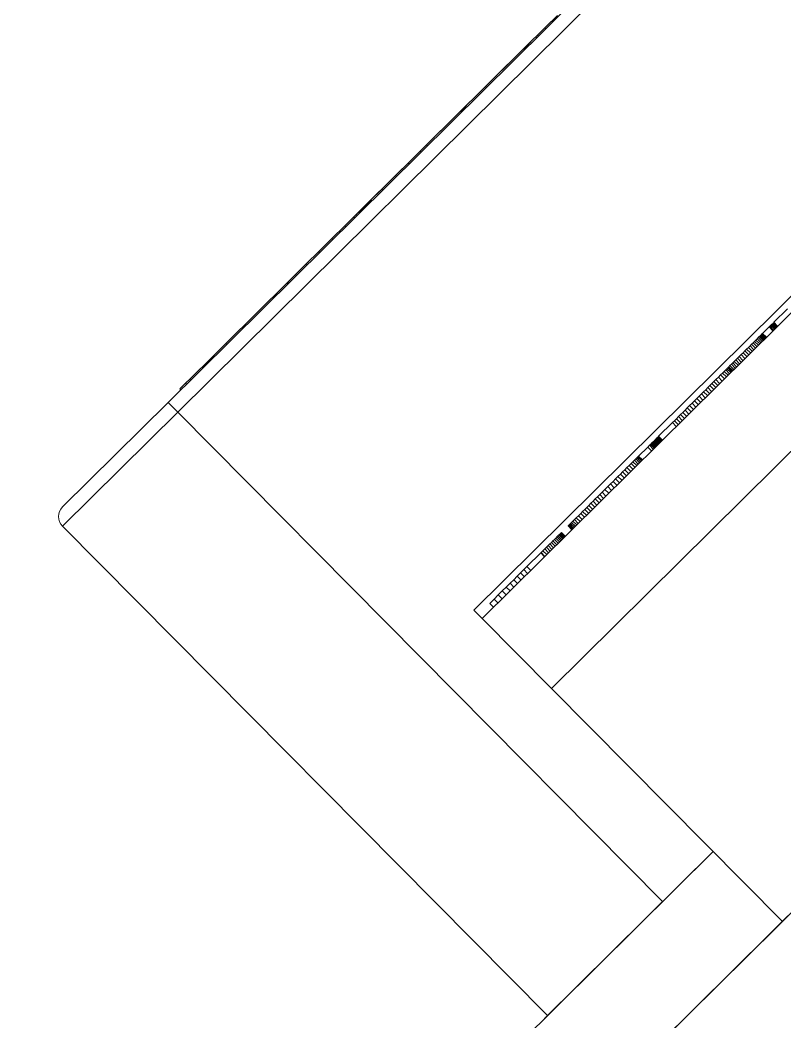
# Model space of a CAD drawing. Header units: millimetres. Extents: x 2822564 to 2991989, y -324396 to -253399.
# Drawn here: x 2848966.4 to 2848978.67, y -309392.16 to -309376.08 of the extents above; entities that cross this region are included whole.
import ezdxf

# ---------------------------------------------------------------- set-up
doc = ezdxf.new("R2010")
doc.units = ezdxf.units.MM
doc.linetypes.add('12017_XPLAN_GROUND$0$HIDDEN', pattern=[0.375, 0.25, -0.125])
doc.linetypes.add('DASHDOT', pattern=[1, 0.5, -0.25, 0, -0.25])
doc.layers.add('AX', color=1, linetype='DASHDOT')
doc.layers.add('coton tak bazo', color=191, linetype='Continuous', lineweight=5)
doc.layers.add('KATCHIN', color=253, linetype='12017_XPLAN_GROUND$0$HIDDEN', lineweight=5)

# ---------------------------------------------------------------- blocks, each defined once
blk = doc.blocks.new('fff')
at = {"layer": 'coton tak bazo', "ltscale": 0.1120639227964919}
blk.add_line((-1.441426594994471, 0.3937128938215074), (-1.579038543915736, 0.2574708206384605), dxfattribs=at)
at = {"layer": 'coton tak bazo', "ltscale": 0.1102462872203457}
blk.add_line((-1.577991139978116, 0.2585082380506123), (-1.442611108270971, 0.3925404155502197), dxfattribs=at)
at = {"layer": 'coton tak bazo', "ltscale": 0.02041657978036567}
for p, q in [((-1.529713482641017, 0.327325379976565), (-1.554784613697618, 0.3025038934083123)), ((-1.52953627451873, 0.327146332767438), (-1.554607405601276, 0.302324846664123)), ((-1.548929957298675, 0.2984736861616555), (-1.523858826216127, 0.3232951722649702))]:
    blk.add_line(p, q, dxfattribs=at)
at = {"layer": 'coton tak bazo', "ltscale": 0.0204167701825956}
blk.add_line((-1.547637745001516, 0.2971679930043856), (-1.522566365847708, 0.3219896972280591), dxfattribs=at)
at = {"layer": 'coton tak bazo', "ltscale": 0.01399995136000581}
blk.add_line((-1.531892958987356, 0.3156500070305504), (-1.549084380343328, 0.2986293190715901), dxfattribs=at)
at = {"layer": 'coton tak bazo', "ltscale": 0.0001924106414691785}
blk.add_line((-1.547764041669368, 0.3094898975468666), (-1.547527869976797, 0.3097239259472681), dxfattribs=at)
at = {"layer": 'coton tak bazo', "ltscale": 0.000997558013778841}
blk.add_line((-1.548867739019054, 0.3083977079615388), (-1.54764258464442, 0.3096103149029487), dxfattribs=at)
at = {"layer": 'coton tak bazo', "ltscale": 2.521237864548157e-05}
blk.add_line((-1.547931614346798, 0.3093240967323239), (-1.547900467678035, 0.3093545595435527), dxfattribs=at)
at = {"layer": 'coton tak bazo', "ltscale": 0.0001112082396898728}
blk.add_line((-1.547900467678035, 0.3093545595435527), (-1.547764041669368, 0.3094898975468666), dxfattribs=at)
at = {"layer": 'coton tak bazo', "ltscale": 1.452718660303468e-05}
for p, q in [((-1.547882688852541, 0.3093368379450119), (-1.547900467678035, 0.3093545595435527)), ((-1.547913835056366, 0.3093063751597285), (-1.547931614346798, 0.3093240967323239)), ((-1.550289138240009, 0.3069545823285427), (-1.550306917530441, 0.3069723039011378)), ((-1.550775401959908, 0.3064734062830535), (-1.550793181715277, 0.3064911278297033)), ((-1.551005822289163, 0.3062453136505672), (-1.551023601114657, 0.3062630352491078)), ((-1.551259438849143, 0.3059941887990624), (-1.551277218139575, 0.3060119103716574)), ((-1.551475414041249, 0.3057801159060112), (-1.551493193331681, 0.3057978374786066)), ((-1.552390876977243, 0.3048736531047219), (-1.552408655802737, 0.3048913747032626)), ((-1.552551954981507, 0.3047144419023422), (-1.552569733807001, 0.3047321635008827)), ((-1.552531262312576, 0.3047348331854726), (-1.552549042067946, 0.3047525547321224)), ((-1.554355692581522, 0.3029284972469479), (-1.55437347138107, 0.3029462183805507)), ((-1.554548471568848, 0.3027374570378535), (-1.55456625085928, 0.3027551786104488)), ((-1.554548471568848, 0.3027374570378535), (-1.55456625085928, 0.3027551786104488)), ((-1.554548471568848, 0.3027374570378535), (-1.55456625085928, 0.3027551786104488))]:
    blk.add_line(p, q, dxfattribs=at)
at = {"layer": 'coton tak bazo', "ltscale": 1.451591307864414e-05}
for p, q in [((-1.547746509546266, 0.3094719583707413), (-1.547764041669368, 0.3094898975468666)), ((-1.549948983514709, 0.3072914673539459), (-1.549966515172873, 0.3073094065560165)), ((-1.551192878573046, 0.3060597449553566), (-1.551210410231209, 0.3060776841574272)), ((-1.551309049496423, 0.3059452933699826), (-1.551326581154586, 0.3059632325720532)), ((-1.551716566005397, 0.3055412688542073), (-1.551734097663561, 0.3055592080562779)), ((-1.551961460570665, 0.3052986917373705), (-1.55197899176389, 0.3053166309653866)), ((-1.552192622427857, 0.3050699467592319), (-1.55221015408602, 0.3050878859613028)), ((-1.553691619348899, 0.303585793293292), (-1.553709151472001, 0.3036037324694172)), ((-1.554442696473523, 0.302842767049897), (-1.554460228131687, 0.3028607062519676))]:
    blk.add_line(p, q, dxfattribs=at)
at = {"layer": 'coton tak bazo', "ltscale": 0.000456850611527789}
blk.add_line((-1.548585976011455, 0.3086762193515972), (-1.548025112937911, 0.3092317773880479), dxfattribs=at)
at = {"layer": 'coton tak bazo', "ltscale": 0.000229270922237575}
blk.add_line((-1.548867739019054, 0.3083977079615388), (-1.548585976011455, 0.3086762193515972), dxfattribs=at)
at = {"layer": 'coton tak bazo', "ltscale": 0.0008949742382480695}
blk.add_line((-1.549966515172873, 0.3073094065560165), (-1.548867739019054, 0.3083977079615388), dxfattribs=at)
at = {"layer": 'coton tak bazo', "ltscale": 1.471751535328707e-05}
for p, q in [((-1.548849741634209, 0.3083797387826205), (-1.548867739019054, 0.3083977079615388)), ((-1.55007068814598, 0.3071708319034503), (-1.550088685065887, 0.3071888011083137)), ((-1.550529795430504, 0.3067161709746823), (-1.550547792350411, 0.3067341401795456)), ((-1.553942730978218, 0.3033373099204495), (-1.553960727433187, 0.3033552791512585))]:
    blk.add_line(p, q, dxfattribs=at)
at = {"layer": 'coton tak bazo', "ltscale": 4.91137643440427e-05}
blk.add_line((-1.549250574020524, 0.3080180223455655), (-1.549190449832766, 0.308077919800286), dxfattribs=at)
at = {"layer": 'coton tak bazo', "ltscale": 0.0001524701856579212}
blk.add_line((-1.549437848372874, 0.3078327007917397), (-1.549250574020524, 0.3080180223455655), dxfattribs=at)
at = {"layer": 'coton tak bazo', "ltscale": 0.0001629761046554655}
blk.add_line((-1.549638082120655, 0.3076346662052076), (-1.549437848372874, 0.3078327007917397), dxfattribs=at)
at = {"layer": 'coton tak bazo', "ltscale": 0.0001089121121788158}
blk.add_line((-1.549925626959299, 0.3073497537595447), (-1.549791952531794, 0.3074822317767355), dxfattribs=at)
at = {"layer": 'coton tak bazo', "ltscale": 0.0001234277118502051}
blk.add_line((-1.549791952531794, 0.3074822317767355), (-1.549640339883986, 0.307632242330075), dxfattribs=at)
at = {"layer": 'coton tak bazo', "ltscale": 0.0001100545119566962}
blk.add_line((-1.550088685065887, 0.3071888011083137), (-1.549953525800595, 0.3073225853154049), dxfattribs=at)
at = {"layer": 'coton tak bazo', "ltscale": 2.253579023398122e-05}
blk.add_line((-1.549953525800595, 0.3073225853154049), (-1.549925626959299, 0.3073497537595447), dxfattribs=at)
at = {"layer": 'coton tak bazo', "ltscale": 0.000177895105338867}
blk.add_line((-1.550306917530441, 0.3069723039011378), (-1.550088685065887, 0.3071888011083137), dxfattribs=at)
at = {"layer": 'coton tak bazo', "ltscale": 0.0001960283066916512}
blk.add_line((-1.550547792350411, 0.3067341401795456), (-1.550306917530441, 0.3069723039011378), dxfattribs=at)
at = {"layer": 'coton tak bazo', "ltscale": 0.0001998588304537585}
blk.add_line((-1.550793181715277, 0.3064911278297033), (-1.550547792350411, 0.3067341401795456), dxfattribs=at)
at = {"layer": 'coton tak bazo', "ltscale": 0.0001893417023678221}
blk.add_line((-1.550754520306421, 0.3065295160067956), (-1.550521873585495, 0.3067595667098965), dxfattribs=at)
at = {"layer": 'coton tak bazo', "ltscale": 8.828119414040815e-05}
blk.add_line((-1.550521873585495, 0.3067595667098965), (-1.55041362407913, 0.306867053842789), dxfattribs=at)
at = {"layer": 'coton tak bazo', "ltscale": 0.0001197988048120709}
blk.add_line((-1.551070242060414, 0.3062167517348903), (-1.550923113050779, 0.3063623794385524), dxfattribs=at)
at = {"layer": 'coton tak bazo', "ltscale": 0.0001876280479000132}
blk.add_line((-1.551023601114657, 0.3062630352491078), (-1.550793181715277, 0.3064911278297033), dxfattribs=at)
at = {"layer": 'coton tak bazo', "ltscale": 5.153372225229758e-06}
for p, q in [((-1.550923113050779, 0.3063623794385524), (-1.550916648845343, 0.3063685037630265)), ((-1.543706584625237, 0.3037865896969628), (-1.543713049295611, 0.3037804653465433))]:
    blk.add_line(p, q, dxfattribs=at)
at = {"layer": 'coton tak bazo', "ltscale": 0.0001322314061823013}
blk.add_line((-1.550916648845343, 0.3063685037630265), (-1.550754520306421, 0.3065295160067956), dxfattribs=at)
at = {"layer": 'coton tak bazo', "ltscale": 0.0001274487159448683}
blk.add_line((-1.551226617428161, 0.3060616762926938), (-1.551070242060414, 0.3062167517348903), dxfattribs=at)
at = {"layer": 'coton tak bazo', "ltscale": 0.0001522911285415358}
blk.add_line((-1.551210410231209, 0.3060776841574272), (-1.551023601114657, 0.3062630352491078), dxfattribs=at)
at = {"layer": 'coton tak bazo', "ltscale": 4.985336479758258e-05}
blk.add_line((-1.551326581154586, 0.3059632325720532), (-1.551265030274874, 0.3060235057969679), dxfattribs=at)
at = {"layer": 'coton tak bazo', "ltscale": 5.425459807605294e-05}
blk.add_line((-1.551277218139575, 0.3060119103716574), (-1.551210410231209, 0.3060776841574272), dxfattribs=at)
at = {"layer": 'coton tak bazo', "ltscale": 3.133861449972667e-05}
for p, q in [((-1.551265030274874, 0.3060235057969679), (-1.551226617428161, 0.3060616762926938)), ((-1.545270378858645, 0.3022388687168552), (-1.545308792170296, 0.3022006981951839))]:
    blk.add_line(p, q, dxfattribs=at)
at = {"layer": 'coton tak bazo', "ltscale": 0.0001962299331999638}
blk.add_line((-1.551734097663561, 0.3055592080562779), (-1.551493193331681, 0.3057978374786066), dxfattribs=at)
at = {"layer": 'coton tak bazo', "ltscale": 0.0001358602704013989}
blk.add_line((-1.551493193331681, 0.3057978374786066), (-1.551326581154586, 0.3059632325720532), dxfattribs=at)
at = {"layer": 'coton tak bazo', "ltscale": 0.000199478030359756}
blk.add_line((-1.55197899176389, 0.3053166309653866), (-1.551734097663561, 0.3055592080562779), dxfattribs=at)
at = {"layer": 'coton tak bazo', "ltscale": 0.0001881992600627753}
blk.add_line((-1.55221015408602, 0.3050878859613028), (-1.55197899176389, 0.3053166309653866), dxfattribs=at)
at = {"layer": 'coton tak bazo', "ltscale": 0.0001616432673177012}
blk.add_line((-1.552408655802737, 0.3048913747032626), (-1.55221015408602, 0.3050878859613028), dxfattribs=at)
at = {"layer": 'coton tak bazo', "ltscale": 0.0001142546409284941}
blk.add_line((-1.552549042067946, 0.3047525547321224), (-1.552408655802737, 0.3048913747032626), dxfattribs=at)
at = {"layer": 'coton tak bazo', "ltscale": 0.000928026411401924}
blk.add_line((-1.553709151472001, 0.3036037324694172), (-1.552569733807001, 0.3047321635008827), dxfattribs=at)
at = {"layer": 'coton tak bazo', "ltscale": 1.68117391581881e-05}
blk.add_line((-1.552569733807001, 0.3047321635008827), (-1.552549042067946, 0.3047525547321224), dxfattribs=at)
at = {"layer": 'coton tak bazo', "ltscale": 0.0002092111063105157}
blk.add_line((-1.54323575471181, 0.304252875588896), (-1.543492836237848, 0.3039987035635781), dxfattribs=at)
at = {"layer": 'coton tak bazo', "ltscale": 1.146949491758187e-05}
blk.add_line((-1.543565920724968, 0.3039260925593221), (-1.543579900161381, 0.3039120433079774), dxfattribs=at)
at = {"layer": 'coton tak bazo', "ltscale": 1.069646827149197e-05}
blk.add_line((-1.543552714188152, 0.3039390236604966), (-1.543565920724968, 0.3039260925593221), dxfattribs=at)
at = {"layer": 'coton tak bazo', "ltscale": 5.827535359508378e-05}
for p, q in [((-1.543495081172356, 0.3038545229127841), (-1.543565920724968, 0.3039260925593221)), ((-1.543447697820678, 0.3039014597544205), (-1.543518537812282, 0.3039730289100754)), ((-1.543437986252713, 0.3039108784200381), (-1.543508825314442, 0.3039824476275836)), ((-1.543662159076133, 0.3036891577961847), (-1.543732998628744, 0.3037607274427228)), ((-1.543635744607687, 0.30371502007637), (-1.543706584625237, 0.3037865896969628)), ((-1.543630764801047, 0.3037198387018271), (-1.543701604792652, 0.3037914078574818)), ((-1.543509060169777, 0.3038404741523226), (-1.543579900161381, 0.3039120433079774)), ((-1.543835731188138, 0.3035172030933677), (-1.543906570714805, 0.3035887722749681)), ((-1.543755440037771, 0.3035965908196404), (-1.543826279590383, 0.3036681604661785)), ((-1.543731748129463, 0.3036200592534315), (-1.543802587656129, 0.3036916284350318)), ((-1.543691849024202, 0.303659535551956), (-1.54376268950669, 0.3037311051466032)), ((-1.543995571960936, 0.3033590799864747), (-1.544066411487602, 0.3034306491680747)), ((-1.543895825838041, 0.3034577708744456), (-1.543966665829646, 0.3035293400301006)), ((-1.544213032016776, 0.3031437013684615), (-1.54428387200838, 0.3032152705241163)), ((-1.544129740697156, 0.3032261662972857), (-1.544200580223822, 0.3032977354788859)), ((-1.544296600506519, 0.3030605535743635), (-1.544367440963061, 0.3031321227040727)), ((-1.544279621339845, 0.3030776795373763), (-1.544350460866512, 0.3031492487189765)), ((-1.544260167297194, 0.303096982647184), (-1.544331007288798, 0.3031685518028386)), ((-1.544575393347658, 0.3027846541251128), (-1.544646233339262, 0.3028562232807676)), ((-1.544502061693208, 0.3028574827328987), (-1.544572901684812, 0.3029290518885533)), ((-1.54445566928365, 0.3029035481008119), (-1.544526508836262, 0.3029751177473501)), ((-1.544772874997446, 0.3025894786207731), (-1.544843714989051, 0.3026610477764279)), ((-1.544731739616542, 0.3026300434278313), (-1.544802579608147, 0.302701612583486)), ((-1.544652190433104, 0.3027087783175683), (-1.544723030424708, 0.3027803474732231)), ((-1.545077369438964, 0.302287904982958), (-1.545148208991576, 0.3023594746294961)), ((-1.545312026704, 0.3020556470783788), (-1.545382865791674, 0.3021272167508625)), ((-1.545275375426207, 0.3020918290098143), (-1.545346215443756, 0.302163398630407)), ((-1.545569137767894, 0.3018010098172622), (-1.545639977785443, 0.3018725794378549)), ((-1.545739462543316, 0.3016323499205269), (-1.54581030253492, 0.3017039190761814)), ((-1.545715770609063, 0.30165581788938), (-1.545786610161674, 0.3017273875359181)), ((-1.545708533968967, 0.3016630603380787), (-1.545779373960571, 0.3017346294937334)), ((-1.545695079799883, 0.3016762090687289), (-1.545765919817433, 0.3017477786893213)), ((-1.545683110468587, 0.3016880516094785), (-1.545753950021199, 0.3017596212560167)), ((-1.545672873194301, 0.3016983712866741), (-1.545743713211851, 0.3017699409072668)), ((-1.545663408328729, 0.301707572374707), (-1.545734248811217, 0.3017791419693542)), ((-1.545653695856834, 0.3017169915571531), (-1.545724536313377, 0.3017885606868624)), ((-1.545612530447192, 0.3017580211610172), (-1.545683369973858, 0.3018295903426175)), ((-1.545590324771486, 0.3017801833270719), (-1.545661163833214, 0.3018517525346173)), ((-1.545941953563545, 0.3014318910198697), (-1.546012793555149, 0.3015034601755244)), ((-1.545771628788123, 0.3016005509166052), (-1.545842468314789, 0.3016721200982054)), ((-1.546081845003209, 0.3012935058167971), (-1.546152684529876, 0.3013650749983973)), ((-1.545976872345337, 0.301397232442872), (-1.546047712362886, 0.3014688020634646)), ((-1.54628309835298, 0.30109413550251), (-1.546353938344585, 0.3011657046581648)), ((-1.546240695737817, 0.3011362536667985), (-1.546311535264484, 0.3012078228483986)), ((-1.546199807963236, 0.3011766003794433), (-1.546270647024965, 0.301248169586989)), ((-1.546160403657574, 0.301215641444962), (-1.546231243675124, 0.3012872110655548)), ((-1.546518280885346, 0.3008609770772361), (-1.546589121367833, 0.3009325466718834)), ((-1.54670926739703, 0.3006723912110049), (-1.546780106949642, 0.3007439608575432)), ((-1.547065876951551, 0.3003192806913929), (-1.547136716943155, 0.3003908498470477)), ((-1.546948192556461, 0.3004355031856365), (-1.547019031618189, 0.3005070723931823)), ((-1.547240686734014, 0.3001462374022058), (-1.547311526286626, 0.3002178070487439)), ((-1.54722624252674, 0.3001602570897504), (-1.547297082053407, 0.3002318262713506)), ((-1.547192314222131, 0.3001940442189702), (-1.54726315423968, 0.3002656138395629)), ((-1.547167879881956, 0.3002181655152424), (-1.54723871987356, 0.300289734670897)), ((-1.547138713341464, 0.300246887342558), (-1.547209553333068, 0.3003184564982129)), ((-1.547104785527738, 0.3002806749107703), (-1.547175625519342, 0.3003522440664251)), ((-1.547446177458558, 0.2999427013249427), (-1.547517017941046, 0.3000142709195899)), ((-1.547393073237241, 0.2999951091117432), (-1.54746391229897, 0.3000666783192889)), ((-1.547598533984938, 0.2997920387611617), (-1.547669373511604, 0.2998636079427618)), ((-1.547569120277116, 0.2998209781920076), (-1.547639959803782, 0.2998925473736077)), ((-1.547540943774813, 0.2998488290624288), (-1.54761178330148, 0.2999203982440289)), ((-1.547488829126748, 0.2999003659182803), (-1.547559668188477, 0.2999719351258259)), ((-1.547767621063957, 0.2996244669858584), (-1.547838461055561, 0.2996960361415132)), ((-1.547692556913504, 0.2996988189480817), (-1.547763396905109, 0.2997703881037365)), ((-1.547660143010484, 0.2997308351165411), (-1.547730983028034, 0.2998024047371337)), ((-1.548082599482153, 0.2993123560932627), (-1.548153439473757, 0.2993839252489177)), ((-1.548410508661855, 0.2989879968869303), (-1.548481348188522, 0.2990595660685306)), ((-1.54855964640774, 0.2988401630154476), (-1.548630485960352, 0.2989117326619858))]:
    blk.add_line(p, q, dxfattribs=at)
at = {"layer": 'coton tak bazo', "ltscale": 1.013769704125848e-05}
blk.add_line((-1.543540467712679, 0.3039515495314583), (-1.543552714188152, 0.3039390236604966), dxfattribs=at)
at = {"layer": 'coton tak bazo', "ltscale": 5.809653688349658e-05}
for p, q in [((-1.543481844193755, 0.3038679197665856), (-1.543552714188152, 0.3039390236604966)), ((-1.545677852561949, 0.3016935531521002), (-1.545748722556346, 0.3017646570460113))]:
    blk.add_line(p, q, dxfattribs=at)
at = {"layer": 'coton tak bazo', "ltscale": 9.353790157500633e-06}
blk.add_line((-1.543528775112514, 0.3039627096978178), (-1.543540467712679, 0.3039515495314583), dxfattribs=at)
at = {"layer": 'coton tak bazo', "ltscale": 5.846575824483399e-05}
for p, q in [((-1.543469409161723, 0.3038797327954261), (-1.543540467712679, 0.3039515495314583)), ((-1.54342926335407, 0.303919426671535), (-1.543500321440088, 0.3039912434335128)), ((-1.543421779081706, 0.3039268867497094), (-1.543492836237848, 0.3039987035635781)), ((-1.54367564324801, 0.303675543803791), (-1.543746699939213, 0.3037473606436049)), ((-1.543650713643298, 0.303700100359014), (-1.543721771264378, 0.3037719171469371)), ((-1.543641991209593, 0.3037086485845657), (-1.543713049295611, 0.3037804653465433)), ((-1.543865174433815, 0.3034877984267237), (-1.543936232519833, 0.3035596151887012)), ((-1.543960930323322, 0.3033930552332607), (-1.544031987970348, 0.3034648724861216)), ((-1.543927527311988, 0.3034259423067236), (-1.543998584468129, 0.3034977591205921)), ((-1.544158441510966, 0.3031974144931225), (-1.544229499622929, 0.3032692317200382)), ((-1.544414038173271, 0.3029445481927665), (-1.544485096259289, 0.303016364954744)), ((-1.544318777083363, 0.3030388561532239), (-1.544389835195326, 0.3031106733801395)), ((-1.544267186772751, 0.3030894925402714), (-1.544338244393831, 0.3031613093281943)), ((-1.54469159380889, 0.3026697373039404), (-1.544762650965031, 0.3027415541178088)), ((-1.544990859855678, 0.3023731995080109), (-1.545061917476758, 0.3024450162959338)), ((-1.544857186383995, 0.3025056779382487), (-1.544928244005075, 0.3025774947261717)), ((-1.54519932121162, 0.3021670514639944), (-1.545270378858645, 0.3022388687168552)), ((-1.545159670229511, 0.3022063105720356), (-1.545230728315529, 0.3022781273340134)), ((-1.54511902962226, 0.3022464396811505), (-1.545190087734223, 0.3023182569080659)), ((-1.545237734549216, 0.3021288814072609), (-1.545308792170296, 0.3022006981951839)), ((-1.545723255811302, 0.3016483577593149), (-1.545794312967444, 0.3017201745731832)), ((-1.545688862735832, 0.3016821153247347), (-1.545759919427036, 0.3017539321645485)), ((-1.545601333576501, 0.3017687460424801), (-1.545672390732643, 0.3018405628563485)), ((-1.545950457902837, 0.3014230951879953), (-1.546021515988855, 0.3014949119499728)), ((-1.545943963668663, 0.3014296843092749), (-1.546015020824805, 0.3015015011231433)), ((-1.546049184423742, 0.301325740027779), (-1.546120241114946, 0.3013975568675932)), ((-1.546020294588435, 0.3013537790157663), (-1.546091352674453, 0.3014255957777441)), ((-1.546468145900613, 0.3009107729751198), (-1.546539203521693, 0.3009825897630432)), ((-1.546666646687454, 0.3007142617689709), (-1.546737703869542, 0.3007860790477771)), ((-1.546569900759758, 0.3008098759193281), (-1.546640958380837, 0.3008816927072514)), ((-1.546871642638345, 0.3005111613896511), (-1.546942699794487, 0.3005829782035195)), ((-1.546832239727497, 0.3005502023773335), (-1.546903296883639, 0.3006220191912021)), ((-1.546791846752514, 0.3005901138569728), (-1.546862903443718, 0.3006619306967865)), ((-1.547021771378241, 0.3003624569743207), (-1.547092828069445, 0.3004342738141348)), ((-1.546985584871308, 0.3003986684695565), (-1.547056642492387, 0.3004704852574792)), ((-1.546910303582264, 0.3004727732385041), (-1.546981361203344, 0.300544590026427)), ((-1.547253180867701, 0.3001334943667064), (-1.547324238023843, 0.300205311180575)), ((-1.547235737369159, 0.3001505902750359), (-1.547306794551247, 0.3002224075538422)), ((-1.547211550661252, 0.3001744939418323), (-1.547282607817395, 0.300246310755701)), ((-1.547465909162216, 0.2999227157888538), (-1.547536966344303, 0.2999945330676601)), ((-1.547428981179237, 0.2999595805596176), (-1.547500038335379, 0.3000313973734861)), ((-1.547402319078524, 0.2999856604692784), (-1.547473377164542, 0.300057477231256)), ((-1.547386360469661, 0.3000014511175834), (-1.547457418090741, 0.3000732679055065)), ((-1.547382588304741, 0.3000056459534765), (-1.547453644995946, 0.3000774627932903)), ((-1.547381103466953, 0.3000069521433764), (-1.547452160623095, 0.3000787689572449)), ((-1.547628719636537, 0.2997619807670985), (-1.547699776792678, 0.299833797580967)), ((-1.547513787339439, 0.2998753441791496), (-1.547584844960519, 0.2999471609670725)), ((-1.548024732566843, 0.2993698292338585), (-1.548095790187922, 0.2994416460217814)), ((-1.548206037048418, 0.2991901967974463), (-1.548277094669497, 0.2992620135853691)), ((-1.548142942229262, 0.29925270621892), (-1.548213999850342, 0.2993245230068428))]:
    blk.add_line(p, q, dxfattribs=at)
at = {"layer": 'coton tak bazo', "ltscale": 8.411818340759256e-06}
blk.add_line((-1.543518537812282, 0.3039730289100754), (-1.543528775112514, 0.3039627096978178), dxfattribs=at)
at = {"layer": 'coton tak bazo', "ltscale": 5.808495111211556e-05}
for p, q in [((-1.543458152724439, 0.3038913877094932), (-1.543528775112514, 0.3039627096978178)), ((-1.543780863977143, 0.3035715990573572), (-1.543851486365217, 0.3036429210456816)), ((-1.544068378812994, 0.3032871518734382), (-1.544139000736131, 0.3033584738877082)), ((-1.544345686325461, 0.3030125581750952), (-1.544416309204419, 0.303083880602412)), ((-1.54425766283147, 0.303099624099901), (-1.544328284754606, 0.3031709461141709)), ((-1.544613281856917, 0.3027473840981907), (-1.544683904244991, 0.3028187060865152)), ((-1.544814753275156, 0.3025482609252884), (-1.544885375198292, 0.3026195829395583)), ((-1.5449005490605, 0.3024631545437474), (-1.544971171887566, 0.3025344760411883)), ((-1.545034718235712, 0.302330240363675), (-1.545105341088724, 0.3024015623260541)), ((-1.545701791637587, 0.3016698671147793), (-1.545772414025661, 0.3017411891031038)), ((-1.545623480150552, 0.3017475138830841), (-1.545694102073689, 0.3018188358973541)), ((-1.54599679121074, 0.3013779598267408), (-1.546067413572868, 0.3014492813501272)), ((-1.547258131136486, 0.3001291409770479), (-1.547328753524561, 0.3002004629653724)), ((-1.547725960389777, 0.2996659318486733), (-1.547796582751906, 0.2997372533720597)), ((-1.548271606330505, 0.2991255111849995), (-1.548342228692633, 0.2991968327083858)), ((-1.54863817552425, 0.2987627638794109), (-1.548708797912324, 0.2988340858677356))]:
    blk.add_line(p, q, dxfattribs=at)
at = {"layer": 'coton tak bazo', "ltscale": 7.829428005895154e-06}
for p, q in [((-1.543508825314442, 0.3039824476275836), (-1.543518537812282, 0.3039730289100754)), ((-1.545724536313377, 0.3017885606868624), (-1.545734248811217, 0.3017791419693542)), ((-1.547297082053407, 0.3002318262713506), (-1.547306794551247, 0.3002224075538422))]:
    blk.add_line(p, q, dxfattribs=at)
at = {"layer": 'coton tak bazo', "ltscale": 7.080349423702463e-06}
blk.add_line((-1.543500321440088, 0.3039912434335128), (-1.543508825314442, 0.3039824476275836), dxfattribs=at)
at = {"layer": 'coton tak bazo', "ltscale": 6.305799581457725e-06}
blk.add_line((-1.543492589535456, 0.3039989211411624), (-1.543500321440088, 0.3039912434335128), dxfattribs=at)
at = {"layer": 'coton tak bazo', "ltscale": 1.319521374239195e-05}
blk.add_line((-1.543746699939213, 0.3037473606436049), (-1.54376268950669, 0.3037311051466032), dxfattribs=at)
at = {"layer": 'coton tak bazo', "ltscale": 1.107741058023957e-05}
blk.add_line((-1.543732998628744, 0.3037607274427228), (-1.543746699939213, 0.3037473606436049), dxfattribs=at)
at = {"layer": 'coton tak bazo', "ltscale": 9.173137402657355e-06}
for p, q in [((-1.543721771264378, 0.3037719171469371), (-1.543732998628744, 0.3037607274427228)), ((-1.545649936959731, 0.3018629426778241), (-1.545661163833214, 0.3018517525346173)), ((-1.545661163833214, 0.3018517525346173), (-1.545672390732643, 0.3018405628563485))]:
    blk.add_line(p, q, dxfattribs=at)
at = {"layer": 'coton tak bazo', "ltscale": 7.067492413959085e-06}
blk.add_line((-1.543713049295611, 0.3037804653465433), (-1.543721771264378, 0.3037719171469371), dxfattribs=at)
at = {"layer": 'coton tak bazo', "ltscale": 2.867373729395468e-06}
blk.add_line((-1.543703090095378, 0.3037901016416363), (-1.543706584625237, 0.3037865896969628), dxfattribs=at)
at = {"layer": 'coton tak bazo', "ltscale": 1.1444091796875e-06}
for p, q in [((-1.543701604792652, 0.3037914078574818), (-1.543703090095378, 0.3037901016416363)), ((-1.547452160623095, 0.3000787689572449), (-1.547453644995946, 0.3000774627932903))]:
    blk.add_line(p, q, dxfattribs=at)
at = {"layer": 'coton tak bazo', "ltscale": 5.828690151990126e-05}
for p, q in [((-1.543632002936444, 0.3037187500895117), (-1.543703090095378, 0.3037901016416363)), ((-1.544186339887324, 0.3031702460749282), (-1.544257427537142, 0.3032415980660452)), ((-1.544377139728147, 0.302980947727732), (-1.544448226887082, 0.3030522992798567)), ((-1.544946199942122, 0.3024177415214864), (-1.545017287101056, 0.302489093073611)), ((-1.545961408071135, 0.3014125878841167), (-1.546032495230069, 0.3014839394362414)), ((-1.546326986761753, 0.3010507115613684), (-1.546398073920688, 0.3011220631134931)), ((-1.546623254473094, 0.3007572503992706), (-1.546694341193037, 0.3008286024422785)), ((-1.548339681447184, 0.299058183577061), (-1.548410768141181, 0.2991295351551313)), ((-1.548718991916001, 0.2986824751675056), (-1.54879007956582, 0.2987538271586228))]:
    blk.add_line(p, q, dxfattribs=at)
at = {"layer": 'coton tak bazo', "ltscale": 9.916782275973623e-05}
blk.add_line((-1.543579900161381, 0.3039120433079774), (-1.543701604792652, 0.3037914078574818), dxfattribs=at)
at = {"layer": 'coton tak bazo', "ltscale": 0.0002046190421099597}
blk.add_line((-1.553960727433187, 0.3033552791512585), (-1.553709151472001, 0.3036037324694172), dxfattribs=at)
at = {"layer": 'coton tak bazo', "ltscale": 2.484243798090353e-05}
blk.add_line((-1.543936232519833, 0.3035596151887012), (-1.543966665829646, 0.3035293400301006), dxfattribs=at)
at = {"layer": 'coton tak bazo', "ltscale": 2.406965153527062e-05}
blk.add_line((-1.543906570714805, 0.3035887722749681), (-1.543936232519833, 0.3035596151887012), dxfattribs=at)
at = {"layer": 'coton tak bazo', "ltscale": 2.29270922237575e-05}
for p, q in [((-1.543878395168323, 0.3036166235584363), (-1.543906570714805, 0.3035887722749681)), ((-1.54761178330148, 0.2999203982440289), (-1.547639959803782, 0.2998925473736077))]:
    blk.add_line(p, q, dxfattribs=at)
at = {"layer": 'coton tak bazo', "ltscale": 2.177386961796621e-05}
blk.add_line((-1.543851486365217, 0.3036429210456816), (-1.543878395168323, 0.3036166235584363), dxfattribs=at)
at = {"layer": 'coton tak bazo', "ltscale": 5.845486801422865e-05}
for p, q in [((-1.543807584714574, 0.3035445891669832), (-1.543878395168323, 0.3036166235584363)), ((-1.544031262738395, 0.3033233037761354), (-1.544102072727206, 0.3033953381935339)), ((-1.544538247709258, 0.3028212707986704), (-1.544609057724015, 0.3028933056810069)), ((-1.54611902110934, 0.3012564238555504), (-1.546189831098151, 0.3013284582729487)), ((-1.546372637178437, 0.301005298565053), (-1.546443447658131, 0.3010773334214439))]:
    blk.add_line(p, q, dxfattribs=at)
at = {"layer": 'coton tak bazo', "ltscale": 2.064258844415236e-05}
blk.add_line((-1.543826279590383, 0.3036681604661785), (-1.543851486365217, 0.3036429210456816), dxfattribs=at)
at = {"layer": 'coton tak bazo', "ltscale": 1.929818360576919e-05}
blk.add_line((-1.543802587656129, 0.3036916284350318), (-1.543826279590383, 0.3036681604661785), dxfattribs=at)
at = {"layer": 'coton tak bazo', "ltscale": 1.738305265817939e-05}
blk.add_line((-1.543781153485207, 0.3037126725287522), (-1.543802587656129, 0.3036916284350318), dxfattribs=at)
at = {"layer": 'coton tak bazo', "ltscale": 1.509820360348763e-05}
blk.add_line((-1.54376268950669, 0.3037311051466032), (-1.543781153485207, 0.3037126725287522), dxfattribs=at)
at = {"layer": 'coton tak bazo', "ltscale": 5.826442777586991e-05}
for p, q in [((-1.543710561125871, 0.3036408857436219), (-1.543781153485207, 0.3037126725287522)), ((-1.544099585022404, 0.3032557585646671), (-1.54417017647781, 0.303327545866626)), ((-1.546751176168415, 0.300630708692769), (-1.546821768062814, 0.3007024955038448)), ((-1.547414506478287, 0.2999740650699134), (-1.547485098863569, 0.3000458523199815))]:
    blk.add_line(p, q, dxfattribs=at)
at = {"layer": 'coton tak bazo', "ltscale": 2.541358647698101e-05}
blk.add_line((-1.544139000736131, 0.3033584738877082), (-1.54417017647781, 0.303327545866626), dxfattribs=at)
at = {"layer": 'coton tak bazo', "ltscale": 3.019640720697525e-05}
blk.add_line((-1.544102072727206, 0.3033953381935339), (-1.544139000736131, 0.3033584738877082), dxfattribs=at)
at = {"layer": 'coton tak bazo', "ltscale": 2.904247555605778e-05}
blk.add_line((-1.544066411487602, 0.3034306491680747), (-1.544102072727206, 0.3033953381935339), dxfattribs=at)
at = {"layer": 'coton tak bazo', "ltscale": 2.809052515098628e-05}
blk.add_line((-1.544031987970348, 0.3034648724861216), (-1.544066411487602, 0.3034306491680747), dxfattribs=at)
at = {"layer": 'coton tak bazo', "ltscale": 2.712729903802647e-05}
blk.add_line((-1.543998584468129, 0.3034977591205921), (-1.544031987970348, 0.3034648724861216), dxfattribs=at)
at = {"layer": 'coton tak bazo', "ltscale": 2.598478144214844e-05}
for p, q in [((-1.543966665829646, 0.3035293400301006), (-1.543998584468129, 0.3034977591205921)), ((-1.544416309204419, 0.303083880602412), (-1.544448226887082, 0.3030522992798567))]:
    blk.add_line(p, q, dxfattribs=at)
at = {"layer": 'coton tak bazo', "ltscale": 0.0003362902298490914}
blk.add_line((-1.55437347138107, 0.3029462183805507), (-1.553960727433187, 0.3033552791512585), dxfattribs=at)
at = {"layer": 'coton tak bazo', "ltscale": 1.967899499504263e-05}
blk.add_line((-1.544309790747351, 0.3031898435288274), (-1.544333977455258, 0.3031659398620308), dxfattribs=at)
at = {"layer": 'coton tak bazo', "ltscale": 2.101202293994203e-05}
blk.add_line((-1.54428387200838, 0.3032152705241163), (-1.544309790747351, 0.3031898435288274), dxfattribs=at)
at = {"layer": 'coton tak bazo', "ltscale": 5.847726856909442e-05}
for p, q in [((-1.544238485958941, 0.3031182443444345), (-1.544309790747351, 0.3031898435288274)), ((-1.545578631706383, 0.3017913435193765), (-1.545649936959731, 0.3018629426778241)), ((-1.545643707118747, 0.3017270930880445), (-1.545715011907157, 0.3017986922724375)), ((-1.545633498891432, 0.3017369470904492), (-1.54570480414478, 0.3018085462488965)), ((-1.546419524826586, 0.3009587974732505), (-1.546490830079934, 0.3010303966316982)), ((-1.54776016676844, 0.2996314613373509), (-1.54783147155685, 0.299703060521744)), ((-1.548483592219098, 0.2989153859345656), (-1.548554897472446, 0.298986985093013))]:
    blk.add_line(p, q, dxfattribs=at)
at = {"layer": 'coton tak bazo', "ltscale": 2.159435397257848e-05}
blk.add_line((-1.544257427537142, 0.3032415980660452), (-1.54428387200838, 0.3032152705241163), dxfattribs=at)
at = {"layer": 'coton tak bazo', "ltscale": 2.273668376187988e-05}
blk.add_line((-1.544229499622929, 0.3032692317200382), (-1.544257427537142, 0.3032415980660452), dxfattribs=at)
at = {"layer": 'coton tak bazo', "ltscale": 2.349834937480461e-05}
blk.add_line((-1.544200580223822, 0.3032977354788859), (-1.544229499622929, 0.3032692317200382), dxfattribs=at)
at = {"layer": 'coton tak bazo', "ltscale": 2.464099557452188e-05}
for p, q in [((-1.54417017647781, 0.303327545866626), (-1.544200580223822, 0.3032977354788859)), ((-1.547669373511604, 0.2998636079427618), (-1.547699776792678, 0.299833797580967))]:
    blk.add_line(p, q, dxfattribs=at)
at = {"layer": 'coton tak bazo', "ltscale": 3.382520265763893e-05}
for p, q in [((-1.544485096259289, 0.303016364954744), (-1.544526508836262, 0.3029751177473501)), ((-1.546189831098151, 0.3013284582729487), (-1.546231243675124, 0.3012872110655548))]:
    blk.add_line(p, q, dxfattribs=at)
at = {"layer": 'coton tak bazo', "ltscale": 2.979373808252966e-05}
blk.add_line((-1.544448226887082, 0.3030522992798567), (-1.544485096259289, 0.303016364954744), dxfattribs=at)
at = {"layer": 'coton tak bazo', "ltscale": 2.179724827142586e-05}
blk.add_line((-1.544389835195326, 0.3031106733801395), (-1.544416309204419, 0.303083880602412), dxfattribs=at)
at = {"layer": 'coton tak bazo', "ltscale": 1.794530256094219e-05}
blk.add_line((-1.544367440963061, 0.3031321227040727), (-1.544389835195326, 0.3031106733801395), dxfattribs=at)
at = {"layer": 'coton tak bazo', "ltscale": 1.395626688379419e-05}
for p, q in [((-1.544350460866512, 0.3031492487189765), (-1.544367440963061, 0.3031321227040727)), ((-1.547500038335379, 0.3000313973734861), (-1.547517017941046, 0.3000142709195899))]:
    blk.add_line(p, q, dxfattribs=at)
at = {"layer": 'coton tak bazo', "ltscale": 9.934705080494246e-06}
blk.add_line((-1.544338244393831, 0.3031613093281943), (-1.544350460866512, 0.3031492487189765), dxfattribs=at)
at = {"layer": 'coton tak bazo', "ltscale": 5.925073458484294e-06}
for p, q in [((-1.544331007288798, 0.3031685518028386), (-1.544338244393831, 0.3031613093281943)), ((-1.545779373960571, 0.3017346294937334), (-1.545786610161674, 0.3017273875359181))]:
    blk.add_line(p, q, dxfattribs=at)
at = {"layer": 'coton tak bazo', "ltscale": 2.09808349609375e-06}
blk.add_line((-1.544328284754606, 0.3031709461141709), (-1.544331007288798, 0.3031685518028386), dxfattribs=at)
at = {"layer": 'coton tak bazo', "ltscale": 8.656778664198613e-05}
blk.add_line((-1.55456625085928, 0.3027551786104488), (-1.554460228131687, 0.3028607062519676), dxfattribs=at)
at = {"layer": 'coton tak bazo', "ltscale": 7.049504812441383e-05}
blk.add_line((-1.554460228131687, 0.3028607062519676), (-1.55437347138107, 0.3029462183805507), dxfattribs=at)
at = {"layer": 'coton tak bazo', "ltscale": 3.170848786864389e-05}
blk.add_line((-1.544683904244991, 0.3028187060865152), (-1.544723030424708, 0.3027803474732231), dxfattribs=at)
at = {"layer": 'coton tak bazo', "ltscale": 3.076749039803758e-05}
for p, q in [((-1.544646233339262, 0.3028562232807676), (-1.544683904244991, 0.3028187060865152)), ((-1.546981361203344, 0.300544590026427), (-1.547019031618189, 0.3005070723931823))]:
    blk.add_line(p, q, dxfattribs=at)
at = {"layer": 'coton tak bazo', "ltscale": 3.038676358265137e-05}
blk.add_line((-1.544609057724015, 0.3028933056810069), (-1.544646233339262, 0.3028562232807676), dxfattribs=at)
at = {"layer": 'coton tak bazo', "ltscale": 2.942328698027491e-05}
blk.add_line((-1.544572901684812, 0.3029290518885533), (-1.544609057724015, 0.3028933056810069), dxfattribs=at)
at = {"layer": 'coton tak bazo', "ltscale": 3.783479748874635e-05}
blk.add_line((-1.544526508836262, 0.3029751177473501), (-1.544572901684812, 0.3029290518885533), dxfattribs=at)
at = {"layer": 'coton tak bazo', "ltscale": 3.476610531635879e-05}
for p, q in [((-1.544885375198292, 0.3026195829395583), (-1.544928244005075, 0.3025774947261717)), ((-1.545105341088724, 0.3024015623260541), (-1.545148208991576, 0.3023594746294961))]:
    blk.add_line(p, q, dxfattribs=at)
at = {"layer": 'coton tak bazo', "ltscale": 3.401557231027459e-05}
for p, q in [((-1.544843714989051, 0.3026610477764279), (-1.544885375198292, 0.3026195829395583)), ((-1.546780106949642, 0.3007439608575432), (-1.546821768062814, 0.3007024955038448))]:
    blk.add_line(p, q, dxfattribs=at)
at = {"layer": 'coton tak bazo', "ltscale": 3.343305233565923e-05}
for p, q in [((-1.544802579608147, 0.302701612583486), (-1.544843714989051, 0.3026610477764279)), ((-1.546821768062814, 0.3007024955038448), (-1.546862903443718, 0.3006619306967865))]:
    blk.add_line(p, q, dxfattribs=at)
at = {"layer": 'coton tak bazo', "ltscale": 3.268307417208896e-05}
blk.add_line((-1.544762650965031, 0.3027415541178088), (-1.544802579608147, 0.302701612583486), dxfattribs=at)
at = {"layer": 'coton tak bazo', "ltscale": 3.20894048144759e-05}
blk.add_line((-1.544723030424708, 0.3027803474732231), (-1.544762650965031, 0.3027415541178088), dxfattribs=at)
at = {"layer": 'coton tak bazo', "ltscale": 0.001604213153441202}
blk.add_line((-1.554784613697618, 0.3025038934083123), (-1.556754440532089, 0.3005534540504392), dxfattribs=at)
at = {"layer": 'coton tak bazo', "ltscale": 0.0001457835858809261}
blk.add_line((-1.554784613697618, 0.3025038934083123), (-1.554607405601276, 0.302324846664123), dxfattribs=at)
at = {"layer": 'coton tak bazo', "ltscale": 3.555044075090576e-05}
blk.add_line((-1.545061917476758, 0.3024450162959338), (-1.545105341088724, 0.3024015623260541), dxfattribs=at)
at = {"layer": 'coton tak bazo', "ltscale": 3.630030721242851e-05}
blk.add_line((-1.545017287101056, 0.302489093073611), (-1.545061917476758, 0.3024450162959338), dxfattribs=at)
at = {"layer": 'coton tak bazo', "ltscale": 3.744286170806037e-05}
blk.add_line((-1.544971171887566, 0.3025344760411883), (-1.545017287101056, 0.302489093073611), dxfattribs=at)
at = {"layer": 'coton tak bazo', "ltscale": 3.51697710315433e-05}
blk.add_line((-1.544928244005075, 0.3025774947261717), (-1.544971171887566, 0.3025344760411883), dxfattribs=at)
at = {"layer": 'coton tak bazo', "ltscale": 0.001749996736193624}
blk.add_line((-1.554607405601276, 0.302324846664123), (-1.556756278689053, 0.3001971987709157), dxfattribs=at)
at = {"layer": 'coton tak bazo', "ltscale": 0.00743770723603345}
for p, q in [((-1.545565001053135, 0.2931914989136412), (-1.554607405601276, 0.302324846664123)), ((-1.547713874605849, 0.2910638509944882), (-1.556756278689053, 0.3001971987709157))]:
    blk.add_line(p, q, dxfattribs=at)
at = {"layer": 'coton tak bazo', "ltscale": 3.229057301908028e-05}
blk.add_line((-1.545230728315529, 0.3022781273340134), (-1.545270378858645, 0.3022388687168552), dxfattribs=at)
at = {"layer": 'coton tak bazo', "ltscale": 3.305221106040518e-05}
blk.add_line((-1.545190087734223, 0.3023182569080659), (-1.545230728315529, 0.3022781273340134), dxfattribs=at)
at = {"layer": 'coton tak bazo', "ltscale": 3.40043406647744e-05}
blk.add_line((-1.545148208991576, 0.3023594746294961), (-1.545190087734223, 0.3023182569080659), dxfattribs=at)
at = {"layer": 'coton tak bazo', "ltscale": 0.0002094127219439985}
blk.add_line((-1.545382865791674, 0.3021272167508625), (-1.545639977785443, 0.3018725794378549), dxfattribs=at)
at = {"layer": 'coton tak bazo', "ltscale": 2.980411524148274e-05}
blk.add_line((-1.545346215443756, 0.302163398630407), (-1.545382865791674, 0.3021272167508625), dxfattribs=at)
at = {"layer": 'coton tak bazo', "ltscale": 3.057712467552452e-05}
blk.add_line((-1.545308792170296, 0.3022006981951839), (-1.545346215443756, 0.302163398630407), dxfattribs=at)
at = {"layer": 'coton tak bazo', "ltscale": 9.734954952373387e-06}
blk.add_line((-1.545637750024905, 0.3018745380512435), (-1.545649936959731, 0.3018629426778241), dxfattribs=at)
at = {"layer": 'coton tak bazo', "ltscale": 2.617518956453959e-05}
blk.add_line((-1.54581030253492, 0.3017039190761814), (-1.545842468314789, 0.3016721200982054), dxfattribs=at)
at = {"layer": 'coton tak bazo', "ltscale": 6.686610467131845e-06}
blk.add_line((-1.545802075365752, 0.3017120320427824), (-1.54581030253492, 0.3017039190761814), dxfattribs=at)
at = {"layer": 'coton tak bazo', "ltscale": 6.510180727339177e-06}
blk.add_line((-1.545794312967444, 0.3017201745731832), (-1.545802075365752, 0.3017120320427824), dxfattribs=at)
at = {"layer": 'coton tak bazo', "ltscale": 6.106495129998063e-06}
blk.add_line((-1.545786610161674, 0.3017273875359181), (-1.545794312967444, 0.3017201745731832), dxfattribs=at)
at = {"layer": 'coton tak bazo', "ltscale": 5.53459859029652e-06}
blk.add_line((-1.545772414025661, 0.3017411891031038), (-1.545779373960571, 0.3017346294937334), dxfattribs=at)
at = {"layer": 'coton tak bazo', "ltscale": 5.354182757422714e-06}
for p, q in [((-1.545765919817433, 0.3017477786893213), (-1.545772414025661, 0.3017411891031038)), ((-1.546015020824805, 0.3015015011231433), (-1.546021515988855, 0.3014949119499728)), ((-1.547457418090741, 0.3000732679055065), (-1.54746391229897, 0.3000666783192889))]:
    blk.add_line(p, q, dxfattribs=at)
at = {"layer": 'coton tak bazo', "ltscale": 4.973756717836493e-06}
blk.add_line((-1.545759919427036, 0.3017539321645485), (-1.545765919817433, 0.3017477786893213), dxfattribs=at)
at = {"layer": 'coton tak bazo', "ltscale": 4.772184754637453e-06}
blk.add_line((-1.545753950021199, 0.3017596212560167), (-1.545759919427036, 0.3017539321645485), dxfattribs=at)
at = {"layer": 'coton tak bazo', "ltscale": 4.20049963866143e-06}
blk.add_line((-1.545748722556346, 0.3017646570460113), (-1.545753950021199, 0.3017596212560167), dxfattribs=at)
at = {"layer": 'coton tak bazo', "ltscale": 4.213470847010521e-06}
blk.add_line((-1.545743713211851, 0.3017699409072668), (-1.545748722556346, 0.3017646570460113), dxfattribs=at)
at = {"layer": 'coton tak bazo', "ltscale": 7.638925321388545e-06}
for p, q in [((-1.545734248811217, 0.3017791419693542), (-1.545743713211851, 0.3017699409072668)), ((-1.54746391229897, 0.3000666783192889), (-1.547473377164542, 0.300057477231256))]:
    blk.add_line(p, q, dxfattribs=at)
at = {"layer": 'coton tak bazo', "ltscale": 8.047112697497936e-06}
blk.add_line((-1.545715011907157, 0.3017986922724375), (-1.545724536313377, 0.3017885606868624), dxfattribs=at)
at = {"layer": 'coton tak bazo', "ltscale": 8.210465717327456e-06}
blk.add_line((-1.54570480414478, 0.3018085462488965), (-1.545715011907157, 0.3017986922724375), dxfattribs=at)
at = {"layer": 'coton tak bazo', "ltscale": 8.59154177059571e-06}
blk.add_line((-1.545694102073689, 0.3018188358973541), (-1.54570480414478, 0.3018085462488965), dxfattribs=at)
at = {"layer": 'coton tak bazo', "ltscale": 8.792442757885825e-06}
blk.add_line((-1.545683369973858, 0.3018295903426175), (-1.545694102073689, 0.3018188358973541), dxfattribs=at)
at = {"layer": 'coton tak bazo', "ltscale": 8.982781859830181e-06}
for p, q in [((-1.545672390732643, 0.3018405628563485), (-1.545683369973858, 0.3018295903426175)), ((-1.546021515988855, 0.3014949119499728), (-1.546032495230069, 0.3014839394362414))]:
    blk.add_line(p, q, dxfattribs=at)
at = {"layer": 'coton tak bazo', "ltscale": 1.71661376953125e-06}
blk.add_line((-1.546012793555149, 0.3015034601755244), (-1.546015020824805, 0.3015015011231433), dxfattribs=at)
at = {"layer": 'coton tak bazo', "ltscale": 0.0001387161829254606}
blk.add_line((-1.545842468314789, 0.3016721200982054), (-1.546012793555149, 0.3015034601755244), dxfattribs=at)
at = {"layer": 'coton tak bazo', "ltscale": 3.018495970241007e-05}
blk.add_line((-1.546152684529876, 0.3013650749983973), (-1.546189831098151, 0.3013284582729487), dxfattribs=at)
at = {"layer": 'coton tak bazo', "ltscale": 2.656766169898913e-05}
blk.add_line((-1.546120241114946, 0.3013975568675932), (-1.546152684529876, 0.3013650749983973), dxfattribs=at)
at = {"layer": 'coton tak bazo', "ltscale": 2.329777753387828e-05}
blk.add_line((-1.546091352674453, 0.3014255957777441), (-1.546120241114946, 0.3013975568675932), dxfattribs=at)
at = {"layer": 'coton tak bazo', "ltscale": 1.948858608161133e-05}
blk.add_line((-1.546067413572868, 0.3014492813501272), (-1.546091352674453, 0.3014255957777441), dxfattribs=at)
at = {"layer": 'coton tak bazo', "ltscale": 1.605008658326067e-05}
blk.add_line((-1.546047712362886, 0.3014688020634646), (-1.546067413572868, 0.3014492813501272), dxfattribs=at)
at = {"layer": 'coton tak bazo', "ltscale": 1.242121899045176e-05}
blk.add_line((-1.546032495230069, 0.3014839394362414), (-1.546047712362886, 0.3014688020634646), dxfattribs=at)
at = {"layer": 'coton tak bazo', "ltscale": 3.687157008062137e-05}
blk.add_line((-1.546398073920688, 0.3011220631134931), (-1.546443447658131, 0.3010773334214439), dxfattribs=at)
at = {"layer": 'coton tak bazo', "ltscale": 3.591948195527152e-05}
blk.add_line((-1.546353938344585, 0.3011657046581648), (-1.546398073920688, 0.3011220631134931), dxfattribs=at)
at = {"layer": 'coton tak bazo', "ltscale": 3.458670541332171e-05}
for p, q in [((-1.546311535264484, 0.3012078228483986), (-1.546353938344585, 0.3011657046581648)), ((-1.546737703869542, 0.3007860790477771), (-1.546780106949642, 0.3007439608575432))]:
    blk.add_line(p, q, dxfattribs=at)
at = {"layer": 'coton tak bazo', "ltscale": 3.324262989659782e-05}
blk.add_line((-1.546270647024965, 0.301248169586989), (-1.546311535264484, 0.3012078228483986), dxfattribs=at)
at = {"layer": 'coton tak bazo', "ltscale": 3.210017316652134e-05}
for p, q in [((-1.546231243675124, 0.3012872110655548), (-1.546270647024965, 0.301248169586989)), ((-1.546903296883639, 0.3006220191912021), (-1.546942699794487, 0.3005829782035195))]:
    blk.add_line(p, q, dxfattribs=at)
at = {"layer": 'coton tak bazo', "ltscale": 4.202404587988407e-05}
blk.add_line((-1.546589121367833, 0.3009325466718834), (-1.546640958380837, 0.3008816927072514), dxfattribs=at)
at = {"layer": 'coton tak bazo', "ltscale": 4.090451335681212e-05}
blk.add_line((-1.546539203521693, 0.3009825897630432), (-1.546589121367833, 0.3009325466718834), dxfattribs=at)
at = {"layer": 'coton tak bazo', "ltscale": 3.935798999008526e-05}
blk.add_line((-1.546490830079934, 0.3010303966316982), (-1.546539203521693, 0.3009825897630432), dxfattribs=at)
at = {"layer": 'coton tak bazo', "ltscale": 3.859636721153838e-05}
blk.add_line((-1.546443447658131, 0.3010773334214439), (-1.546490830079934, 0.3010303966316982), dxfattribs=at)
at = {"layer": 'coton tak bazo', "ltscale": 3.514700675357806e-05}
blk.add_line((-1.546694341193037, 0.3008286024422785), (-1.546737703869542, 0.3007860790477771), dxfattribs=at)
at = {"layer": 'coton tak bazo', "ltscale": 4.356945422587315e-05}
blk.add_line((-1.546640958380837, 0.3008816927072514), (-1.546694341193037, 0.3008286024422785), dxfattribs=at)
at = {"layer": 'coton tak bazo', "ltscale": 3.152899790728862e-05}
blk.add_line((-1.546942699794487, 0.3005829782035195), (-1.546981361203344, 0.300544590026427), dxfattribs=at)
at = {"layer": 'coton tak bazo', "ltscale": 3.286179588971218e-05}
blk.add_line((-1.546862903443718, 0.3006619306967865), (-1.546903296883639, 0.3006220191912021), dxfattribs=at)
at = {"layer": 'coton tak bazo', "ltscale": 3.171938553770051e-05}
blk.add_line((-1.547136716943155, 0.3003908498470477), (-1.547175625519342, 0.3003522440664251), dxfattribs=at)
at = {"layer": 'coton tak bazo', "ltscale": 3.57290744829541e-05}
blk.add_line((-1.547092828069445, 0.3004342738141348), (-1.547136716943155, 0.3003908498470477), dxfattribs=at)
at = {"layer": 'coton tak bazo', "ltscale": 2.962536729242147e-05}
blk.add_line((-1.547056642492387, 0.3004704852574792), (-1.547092828069445, 0.3004342738141348), dxfattribs=at)
at = {"layer": 'coton tak bazo', "ltscale": 3.036520588860538e-05}
blk.add_line((-1.547019031618189, 0.3005070723931823), (-1.547056642492387, 0.3004704852574792), dxfattribs=at)
at = {"layer": 'coton tak bazo', "ltscale": 1.413498482791817e-05}
blk.add_line((-1.547306794551247, 0.3002224075538422), (-1.547324238023843, 0.300205311180575), dxfattribs=at)
at = {"layer": 'coton tak bazo', "ltscale": 3.819462660694272e-06}
blk.add_line((-1.547306794551247, 0.3002224075538422), (-1.547311526286626, 0.3002178070487439), dxfattribs=at)
at = {"layer": 'coton tak bazo', "ltscale": 1.185014691696859e-05}
blk.add_line((-1.547282607817395, 0.300246310755701), (-1.547297082053407, 0.3002318262713506), dxfattribs=at)
at = {"layer": 'coton tak bazo', "ltscale": 1.585969276885025e-05}
blk.add_line((-1.54726315423968, 0.3002656138395629), (-1.547282607817395, 0.300246310755701), dxfattribs=at)
at = {"layer": 'coton tak bazo', "ltscale": 1.986941016098849e-05}
blk.add_line((-1.54723871987356, 0.300289734670897), (-1.54726315423968, 0.3002656138395629), dxfattribs=at)
at = {"layer": 'coton tak bazo', "ltscale": 2.368877858805508e-05}
blk.add_line((-1.547209553333068, 0.3003184564982129), (-1.54723871987356, 0.300289734670897), dxfattribs=at)
at = {"layer": 'coton tak bazo', "ltscale": 2.770977818433011e-05}
blk.add_line((-1.547175625519342, 0.3003522440664251), (-1.547209553333068, 0.3003184564982129), dxfattribs=at)
at = {"layer": 'coton tak bazo', "ltscale": 1.85366420456838e-05}
blk.add_line((-1.547536966344303, 0.2999945330676601), (-1.547559668188477, 0.2999719351258259), dxfattribs=at)
at = {"layer": 'coton tak bazo', "ltscale": 1.624048840134278e-05}
blk.add_line((-1.547517017941046, 0.3000142709195899), (-1.547536966344303, 0.2999945330676601), dxfattribs=at)
at = {"layer": 'coton tak bazo', "ltscale": 1.202991259095877e-05}
blk.add_line((-1.547485098863569, 0.3000458523199815), (-1.547500038335379, 0.3000313973734861), dxfattribs=at)
at = {"layer": 'coton tak bazo', "ltscale": 9.553893879980617e-06}
blk.add_line((-1.547473377164542, 0.300057477231256), (-1.547485098863569, 0.3000458523199815), dxfattribs=at)
at = {"layer": 'coton tak bazo', "ltscale": 3.264854959225405e-06}
blk.add_line((-1.547453644995946, 0.3000774627932903), (-1.547457418090741, 0.3000732679055065), dxfattribs=at)
at = {"layer": 'coton tak bazo', "ltscale": 2.561605429091554e-05}
blk.add_line((-1.547699776792678, 0.299833797580967), (-1.547730983028034, 0.2998024047371337), dxfattribs=at)
at = {"layer": 'coton tak bazo', "ltscale": 2.387921268014411e-05}
blk.add_line((-1.547639959803782, 0.2998925473736077), (-1.547669373511604, 0.2998636079427618), dxfattribs=at)
at = {"layer": 'coton tak bazo', "ltscale": 2.197510652655304e-05}
blk.add_line((-1.547584844960519, 0.2999471609670725), (-1.54761178330148, 0.2999203982440289), dxfattribs=at)
at = {"layer": 'coton tak bazo', "ltscale": 2.044069142652673e-05}
blk.add_line((-1.547559668188477, 0.2999719351258259), (-1.547584844960519, 0.2999471609670725), dxfattribs=at)
at = {"layer": 'coton tak bazo', "ltscale": 0.0002094015165163167}
blk.add_line((-1.547838461055561, 0.2996960361415132), (-1.548095790187922, 0.2994416460217814), dxfattribs=at)
at = {"layer": 'coton tak bazo', "ltscale": 5.734747458790935e-06}
blk.add_line((-1.54783147155685, 0.299703060521744), (-1.547838461055561, 0.2996960361415132), dxfattribs=at)
at = {"layer": 'coton tak bazo', "ltscale": 2.826996965583634e-05}
blk.add_line((-1.547796582751906, 0.2997372533720597), (-1.54783147155685, 0.299703060521744), dxfattribs=at)
at = {"layer": 'coton tak bazo', "ltscale": 2.713869579577687e-05}
blk.add_line((-1.547763396905109, 0.2997703881037365), (-1.547796582751906, 0.2997372533720597), dxfattribs=at)
at = {"layer": 'coton tak bazo', "ltscale": 2.636560241032024e-05}
blk.add_line((-1.547730983028034, 0.2998024047371337), (-1.547763396905109, 0.2997703881037365), dxfattribs=at)
at = {"layer": 'coton tak bazo', "ltscale": 4.721025011758292e-05}
blk.add_line((-1.548095790187922, 0.2994416460217814), (-1.548153439473757, 0.2993839252489177), dxfattribs=at)
at = {"layer": 'coton tak bazo', "ltscale": 5.332566112635865e-05}
blk.add_line((-1.548277094669497, 0.2992620135853691), (-1.548342228692633, 0.2991968327083858), dxfattribs=at)
at = {"layer": 'coton tak bazo', "ltscale": 5.139835668915679e-05}
blk.add_line((-1.548213999850342, 0.2993245230068428), (-1.548277094669497, 0.2992620135853691), dxfattribs=at)
at = {"layer": 'coton tak bazo', "ltscale": 4.909153756766949e-05}
blk.add_line((-1.548153439473757, 0.2993839252489177), (-1.548213999850342, 0.2993245230068428), dxfattribs=at)
at = {"layer": 'coton tak bazo', "ltscale": 5.979864972434292e-05}
blk.add_line((-1.548481348188522, 0.2990595660685306), (-1.548554897472446, 0.298986985093013), dxfattribs=at)
at = {"layer": 'coton tak bazo', "ltscale": 5.751375687909928e-05}
blk.add_line((-1.548410768141181, 0.2991295351551313), (-1.548481348188522, 0.2990595660685306), dxfattribs=at)
at = {"layer": 'coton tak bazo', "ltscale": 5.558767902493761e-05}
blk.add_line((-1.548342228692633, 0.2991968327083858), (-1.548410768141181, 0.2991295351551313), dxfattribs=at)
at = {"layer": 'coton tak bazo', "ltscale": 6.381955463075246e-05}
blk.add_line((-1.548630485960352, 0.2989117326619858), (-1.548708797912324, 0.2988340858677356), dxfattribs=at)
at = {"layer": 'coton tak bazo', "ltscale": 6.17253499372752e-05}
blk.add_line((-1.548554897472446, 0.298986985093013), (-1.548630485960352, 0.2989117326619858), dxfattribs=at)
at = {"layer": 'coton tak bazo', "ltscale": 6.610442212081035e-05}
blk.add_line((-1.548708797912324, 0.2988340858677356), (-1.54879007956582, 0.2987538271586228), dxfattribs=at)
at = {"layer": 'coton tak bazo', "ltscale": 0.000126877542150802}
blk.add_line((-1.548929957298675, 0.2984736861616555), (-1.549084380343328, 0.2986293190715901), dxfattribs=at)
at = {"layer": 'coton tak bazo', "ltscale": 0.001063091178911258}
blk.add_line((-1.547637745001516, 0.2971679930043856), (-1.548929957298675, 0.2984736861616555), dxfattribs=at)
at = {"layer": 'coton tak bazo', "ltscale": 0.003540493857832091}
blk.add_line((-1.543333335691608, 0.2928203885752318), (-1.547637745001516, 0.2971679930043856), dxfattribs=at)
at = {"layer": 'coton tak bazo', "ltscale": 0.005769114601838326}
blk.add_line((-1.544623590305253, 0.2941238539200722), (-1.551707839698834, 0.2871099411932602), dxfattribs=at)
at = {"layer": 'coton tak bazo', "ltscale": 0.002560889962833523}
blk.add_line((-1.547768217479391, 0.2910103554993027), (-1.544623590305253, 0.2941238539200722), dxfattribs=at)
at = {"layer": 'coton tak bazo'}
blk.add_arc((-1.556577231944863, 0.3003744068672575), 0.0002520000010728832, 134.7134090729783, 224.7134115656298, dxfattribs=at)
blk = doc.blocks.new('Surgery Zone')
at = {"layer": 'KATCHIN', "color": 85, "ltscale": 1.1, "true_color": 0x58ba48}
blk.add_circle((1610637.799317755, -562746.6739985349, 1.200298341608669e-08), 2200, dxfattribs=at)
at = {"layer": 'coton tak bazo', "xscale": 860.0000000000005, "yscale": 860.0000000000005, "zscale": 860.0000000000005, "rotation": 180}
blk.add_blockref('fff', (1610029.188587715, -564186.8777287796, -0.0004825459414850194), dxfattribs=at)

msp = doc.modelspace()

# ---------------------------------------------------------------- block references
at = {"layer": 'AX', "rotation": 180}
msp.add_blockref('Surgery Zone', (4460335.080307193, -873829.2486990946, -1.196809361803789e-08), dxfattribs=at)

doc.saveas('drawing.dxf')
